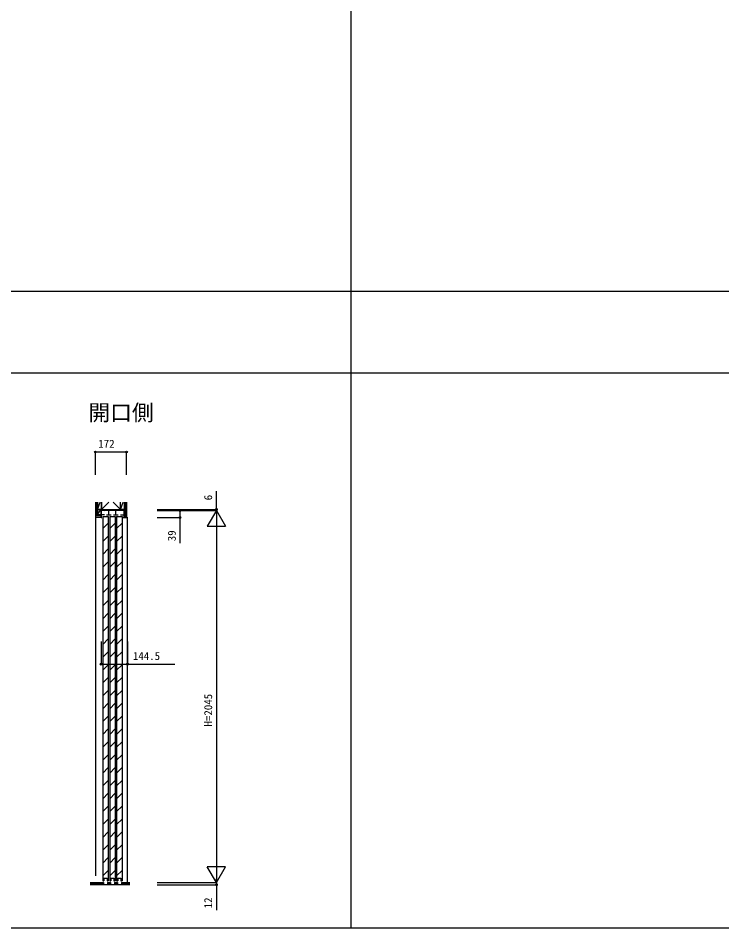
# Model space of a CAD drawing. Units: millimetres, scale not verified. Extents: x -14341 to 14340, y -10000 to 10000.
# Drawn here: x -10472 to -6603, y -10000 to -5000 of the extents above; entities that cross this region are included whole.
import ezdxf
from ezdxf.enums import TextEntityAlignment as Align

# ---------------------------------------------------------------- set-up
doc = ezdxf.new("R2010")
doc.units = ezdxf.units.MM
doc.header["$LTSCALE"] = 50
for name, color, linetype in [('0-0_0', 7, 'Continuous'), ('0-3_YKK_C1', 4, 'Continuous'), ('0-4_YKK_F1', 7, 'Continuous'), ('0-5_YKK_N1', 2, 'Continuous'), ('0-6_YKK_Z1', 7, 'Continuous')]:
    doc.layers.add(name, color=color, linetype=linetype)
doc.styles.add('ＭＳ ゴシック', font='')
doc.styles.get('ＭＳ ゴシック').set_extended_font_data('MS Gothic')

msp = doc.modelspace()

# ---------------------------------------------------------------- linework, layer by layer
at = {"layer": '0-3_YKK_C1'}
for p, q in [((-9891.4, -7706), (-10015.6, -7706)), ((-10015.6, -7706), (-10015.6, -7745)), ((-9997.8, -7729.8), (-10015.6, -7729.8)), ((-10015.6, -7745), (-10011.6, -7745)), ((-10006.6, -7740), (-9976.6, -7740)), ((-10006.6, -7740), (-10006.6, -9742)), ((-9985.4, -7729.8), (-9959.8, -7729.8)), ((-9976.6, -7740), (-9976.6, -9742)), ((-9972.6, -7729.8), (-9972.6, -7706)), ((-9968.6, -7740), (-9938.6, -7740)), ((-9968.6, -7740), (-9968.6, -9742)), ((-9947.4, -7729.8), (-9921.8, -7729.8)), ((-9938.6, -7740), (-9938.6, -9742)), ((-9934.6, -7729.8), (-9934.6, -7706)), ((-9930.6, -7740), (-9900.6, -7740)), ((-9930.6, -7740), (-9930.6, -9742)), ((-9909.4, -7729.8), (-9891.4, -7729.8)), ((-9900.6, -7740), (-9900.6, -9742)), ((-9895.6, -7745), (-9871.1, -7745)), ((-9891.4, -7706), (-9891.4, -7745)), ((-9871.1, -9751), (-9871.1, -7742.5)), ((-10006.6, -7805.8), (-9976.6, -7775.8)), ((-9968.6, -7805.8), (-9938.6, -7775.8)), ((-9930.6, -7805.8), (-9900.6, -7775.8)), ((-10006.6, -7876.51), (-9976.6, -7846.51)), ((-9968.6, -7876.51), (-9938.6, -7846.51)), ((-9930.6, -7876.51), (-9900.6, -7846.51)), ((-10006.6, -7947.22), (-9976.6, -7917.22)), ((-9968.6, -7947.22), (-9938.6, -7917.22)), ((-9930.6, -7947.22), (-9900.6, -7917.22)), ((-10006.6, -8017.93), (-9976.6, -7987.93)), ((-9968.6, -8017.93), (-9938.6, -7987.93)), ((-9930.6, -8017.93), (-9900.6, -7987.93)), ((-10006.6, -8088.64), (-9976.6, -8058.64)), ((-9968.6, -8088.64), (-9938.6, -8058.64)), ((-9930.6, -8088.64), (-9900.6, -8058.64)), ((-10006.6, -8159.35), (-9976.6, -8129.35)), ((-9968.6, -8159.35), (-9938.6, -8129.35)), ((-9930.6, -8159.35), (-9900.6, -8129.35)), ((-10006.6, -8230.06), (-9976.6, -8200.06)), ((-9968.6, -8230.06), (-9938.6, -8200.06)), ((-9930.6, -8230.06), (-9900.6, -8200.06)), ((-10006.6, -8300.77), (-9976.6, -8270.77)), ((-9968.6, -8300.77), (-9938.6, -8270.77)), ((-9930.6, -8300.77), (-9900.6, -8270.77)), ((-10006.6, -8371.49), (-9976.6, -8341.49)), ((-9968.6, -8371.49), (-9938.6, -8341.49)), ((-9930.6, -8371.49), (-9900.6, -8341.49)), ((-10006.6, -8442.2), (-9976.6, -8412.2)), ((-9968.6, -8442.2), (-9938.6, -8412.2)), ((-9930.6, -8442.2), (-9900.6, -8412.2)), ((-10006.6, -8512.91), (-9976.6, -8482.91)), ((-9968.6, -8512.91), (-9938.6, -8482.91)), ((-9930.6, -8512.91), (-9900.6, -8482.91)), ((-10006.6, -8583.62), (-9976.6, -8553.62)), ((-9968.6, -8583.62), (-9938.6, -8553.62)), ((-9930.6, -8583.62), (-9900.6, -8553.62)), ((-10006.6, -8654.33), (-9976.6, -8624.33)), ((-9968.6, -8654.33), (-9938.6, -8624.33)), ((-9930.6, -8654.33), (-9900.6, -8624.33)), ((-10006.6, -8725.04), (-9976.6, -8695.04)), ((-9968.6, -8725.04), (-9938.6, -8695.04)), ((-9930.6, -8725.04), (-9900.6, -8695.04)), ((-10006.6, -8795.75), (-9976.6, -8765.75)), ((-9968.6, -8795.75), (-9938.6, -8765.75)), ((-9930.6, -8795.75), (-9900.6, -8765.75)), ((-10006.6, -8866.46), (-9976.6, -8836.46)), ((-9968.6, -8866.46), (-9938.6, -8836.46)), ((-9930.6, -8866.46), (-9900.6, -8836.46)), ((-10006.6, -8937.17), (-9976.6, -8907.17)), ((-9968.6, -8937.17), (-9938.6, -8907.17)), ((-9930.6, -8937.17), (-9900.6, -8907.17)), ((-10006.6, -9007.89), (-9976.6, -8977.88)), ((-9968.6, -9007.89), (-9938.6, -8977.88)), ((-9930.6, -9007.89), (-9900.6, -8977.88)), ((-10006.6, -9078.59), (-9976.6, -9048.59)), ((-9968.6, -9078.59), (-9938.6, -9048.59)), ((-9930.6, -9078.59), (-9900.6, -9048.59)), ((-10006.6, -9149.3), (-9976.6, -9119.3)), ((-9968.6, -9149.3), (-9938.6, -9119.3)), ((-9930.6, -9149.3), (-9900.6, -9119.3)), ((-10006.6, -9220.01), (-9976.6, -9190.01)), ((-9968.6, -9220.01), (-9938.6, -9190.01)), ((-9930.6, -9220.01), (-9900.6, -9190.01)), ((-10006.6, -9290.72), (-9976.6, -9260.72)), ((-9968.6, -9290.72), (-9938.6, -9260.72)), ((-9930.6, -9290.72), (-9900.6, -9260.72)), ((-10006.6, -9361.43), (-9976.6, -9331.43)), ((-9968.6, -9361.43), (-9938.6, -9331.43)), ((-9930.6, -9361.43), (-9900.6, -9331.43)), ((-10006.6, -9432.15), (-9976.6, -9402.15)), ((-9968.6, -9432.15), (-9938.6, -9402.15)), ((-9930.6, -9432.15), (-9900.6, -9402.15)), ((-10006.6, -9502.86), (-9976.6, -9472.86)), ((-9968.6, -9502.86), (-9938.6, -9472.86)), ((-9930.6, -9502.86), (-9900.6, -9472.86)), ((-10006.6, -9573.57), (-9976.6, -9543.57)), ((-9968.6, -9573.57), (-9938.6, -9543.57)), ((-9930.6, -9573.57), (-9900.6, -9543.57)), ((-10006.6, -9644.28), (-9976.6, -9614.28)), ((-9968.6, -9644.28), (-9938.6, -9614.28)), ((-9930.6, -9644.28), (-9900.6, -9614.28)), ((-10006.6, -9714.99), (-9976.6, -9684.99)), ((-9968.6, -9714.99), (-9938.6, -9684.99)), ((-9930.6, -9714.99), (-9900.6, -9684.99)), ((-10006.6, -9742), (-10000.1, -9742)), ((-10000.1, -9728), (-9983.1, -9728)), ((-10000.1, -9728), (-10000.1, -9742)), ((-9983.1, -9728), (-9983.1, -9742)), ((-9983.1, -9742), (-9976.6, -9742)), ((-9968.6, -9742), (-9962.1, -9742)), ((-9962.1, -9728), (-9945.1, -9728)), ((-9962.1, -9728), (-9962.1, -9742)), ((-9945.1, -9728), (-9945.1, -9742)), ((-9945.1, -9742), (-9938.6, -9742)), ((-9930.6, -9742), (-9924.1, -9742)), ((-9924.1, -9728), (-9907.1, -9728)), ((-9924.1, -9728), (-9924.1, -9742)), ((-9907.1, -9728), (-9907.1, -9742)), ((-9907.1, -9742), (-9900.6, -9742))]:
    msp.add_line(p, q, dxfattribs=at)
at = {"layer": '0-4_YKK_F1'}
for p, q in [((-8640.6, -10000), (-8640.6, 9500)), ((-14340.6, -6500), (14159.4, -6500)), ((-14340.6, -6950), (14159.4, -6950)), ((-14340.6, -10000), (14340.42, -10000))]:
    msp.add_line(p, q, dxfattribs=at)
at = {"layer": '0-5_YKK_N1'}
for p, q in [((-10047.6, -7509.5), (-10047.6, -7384.5)), ((-10047.6, -7384.5), (-9875.6, -7384.5)), ((-9875.6, -7509.5), (-9875.6, -7384.5)), ((-9382.1, -7700), (-9382.1, -7600)), ((-9707.1, -7700), (-9382.1, -7700)), ((-9382.1, -7706), (-9382.1, -7700)), ((-9707.1, -7706), (-9382.1, -7706)), ((-9707.1, -7745), (-9582.1, -7745)), ((-9382.1, -7706), (-9432.1, -7792.6)), ((-9382.1, -7706), (-9382.1, -9751)), ((-9382.1, -7706), (-9332.1, -7792.6)), ((-9432.1, -7792.6), (-9332.1, -7792.6)), ((-9871.1, -8426), (-9871.1, -8551)), ((-9382.1, -9751), (-9432.1, -9664.4)), ((-9332.1, -9664.4), (-9432.1, -9664.4)), ((-9382.1, -9751), (-9332.1, -9664.4)), ((-9382.1, -9751), (-9382.1, -9731)), ((-9707.1, -9751), (-9382.1, -9751)), ((-9707.1, -9751), (-9382.1, -9751)), ((-9707.1, -9763), (-9382.1, -9763)), ((-9382.1, -9751), (-9382.1, -9763)), ((-9382.1, -9763), (-9382.1, -9903))]:
    msp.add_line(p, q, dxfattribs=at)
for points in [[(-9707.1, -7706), (-9382.1, -7706), (-9382.1, -7726)], [(-9707.1, -7706), (-9582.1, -7706), (-9582.1, -7745), (-9582.1, -7885)], [(-10015.6, -8426), (-10015.6, -8551), (-9871.1, -8551), (-9611.1, -8551)]]:
    msp.add_lwpolyline(points, dxfattribs=at)
for centre in [(-10047.6, -7384.5), (-9875.6, -7384.5), (-9382.1, -7700), (-9582.1, -7706), (-9582.1, -7745), (-10015.6, -8551), (-9871.1, -8551), (-9382.1, -9763)]:
    msp.add_circle(centre, 5, dxfattribs=at)
at = {"layer": '0-6_YKK_Z1'}
for p, q in [((-10047.6, -7659.5), (-10047.6, -7730)), ((-10045.6, -7659.5), (-10045.6, -7730)), ((-10037.1, -7659.5), (-10037.1, -7730)), ((-10035.1, -7700), (-10020.92, -7659.5)), ((-10035.1, -7659.5), (-10035.1, -7730)), ((-10035.1, -7700), (-10014.1, -7700)), ((-10035.1, -7730), (-10017.1, -7700)), ((-10014.1, -7700), (-9973.6, -7659.5)), ((-10014.1, -7700), (-10014.1, -7659.5)), ((-9998.6, -7706), (-9908.6, -7700)), ((-9909.1, -7700), (-9949.6, -7659.5)), ((-9909.1, -7700), (-9894.92, -7659.5)), ((-9888.1, -7700), (-9888.1, -7659.5)), ((-9888.1, -7659.5), (-9888.1, -7742.5)), ((-9886.1, -7659.5), (-9886.1, -7742.5)), ((-9877.6, -7659.5), (-9877.6, -7742.5)), ((-9875.6, -7659.5), (-9875.6, -7742.5)), ((-10047.6, -7730), (-10047.6, -7742.5)), ((-10047.6, -7732), (-10017.1, -7732)), ((-10047.6, -7740.5), (-10017.1, -7740.5)), ((-10047.6, -7742.5), (-10047.6, -9714.1)), ((-10047.6, -7742.5), (-10017.1, -7742.5)), ((-10017.1, -7730), (-10017.1, -7742.5)), ((-9875.6, -7742.5), (-9888.1, -7742.5)), ((-10076.6, -9751), (-10002.6, -9751)), ((-10076.6, -9753), (-10002.6, -9753)), ((-10076.6, -9755), (-10002.6, -9755)), ((-10076.6, -9757), (-10002.6, -9757)), ((-10076.6, -9759), (-10002.6, -9759)), ((-10076.6, -9761), (-10002.6, -9761)), ((-9857.1, -9763), (-10076.6, -9763)), ((-10002.6, -9751), (-10002.6, -9763)), ((-9980.6, -9751), (-9980.6, -9763)), ((-9980.6, -9751), (-9964.6, -9751)), ((-9980.6, -9753), (-9964.6, -9753)), ((-9980.6, -9755), (-9964.6, -9755)), ((-9980.6, -9757), (-9964.6, -9757)), ((-9980.6, -9759), (-9964.6, -9759)), ((-9980.6, -9761), (-9964.6, -9761)), ((-9964.6, -9751), (-9964.6, -9763)), ((-9942.6, -9751), (-9942.6, -9763)), ((-9942.6, -9751), (-9926.6, -9751)), ((-9942.6, -9753), (-9926.6, -9753)), ((-9942.6, -9755), (-9926.6, -9755)), ((-9942.6, -9757), (-9926.6, -9757)), ((-9942.6, -9759), (-9926.6, -9759)), ((-9942.6, -9761), (-9926.6, -9761)), ((-9926.6, -9751), (-9926.6, -9763)), ((-9904.6, -9751), (-9904.6, -9763)), ((-9904.6, -9751), (-9857.1, -9751)), ((-9904.6, -9753), (-9857.1, -9753)), ((-9904.6, -9755), (-9857.1, -9755)), ((-9904.6, -9757), (-9857.1, -9757)), ((-9904.6, -9759), (-9857.1, -9759)), ((-9904.6, -9761), (-9857.1, -9761))]:
    msp.add_line(p, q, dxfattribs=at)
for points in [[(-10014.1, -7700), (-10035.1, -7700), (-10035.1, -7659.5)], [(-10017.1, -7700), (-10017.1, -7730), (-10035.1, -7730), (-10035.1, -7700)], [(-10014.1, -7700), (-9909.1, -7700), (-9909.1, -7659.5)], [(-10014.1, -7700), (-10014.1, -7659.5), (-10014.1, -7700)], [(-9888.1, -7700), (-9909.1, -7700), (-9909.1, -7659.5)], [(-10035.1, -7730), (-10047.6, -7730), (-10017.1, -7730)]]:
    msp.add_lwpolyline(points, dxfattribs=at)
msp.add_lwpolyline([(-9998.6, -7700), (-9908.6, -7700), (-9908.6, -7706), (-9998.6, -7706)], close=True, dxfattribs=at)

# ---------------------------------------------------------------- texts
at = {"layer": '0-0_0', "style": 'ＭＳ ゴシック'}
msp.add_text('開口側', height=87.98, dxfattribs=at).set_placement((-10086.41, -7238.58), align=Align.BOTTOM_LEFT)
at = {"layer": '0-5_YKK_N1', "style": 'ＭＳ ゴシック'}
for s, p in [('172', (-10031.6, -7374.5)), ('144.5', (-9841.1, -8541))]:
    msp.add_text(s, height=43.99, dxfattribs=at).set_placement(p, align=Align.BOTTOM_LEFT)
for s, p in [('6', (-9392.1, -7650)), ('39', (-9592.1, -7875)), ('H=2045', (-9392.1, -8893.5)), ('12', (-9392.1, -9893))]:
    msp.add_text(s, height=43.99, rotation=90, dxfattribs=at).set_placement(p, align=Align.BOTTOM_LEFT)

doc.saveas('drawing.dxf')
